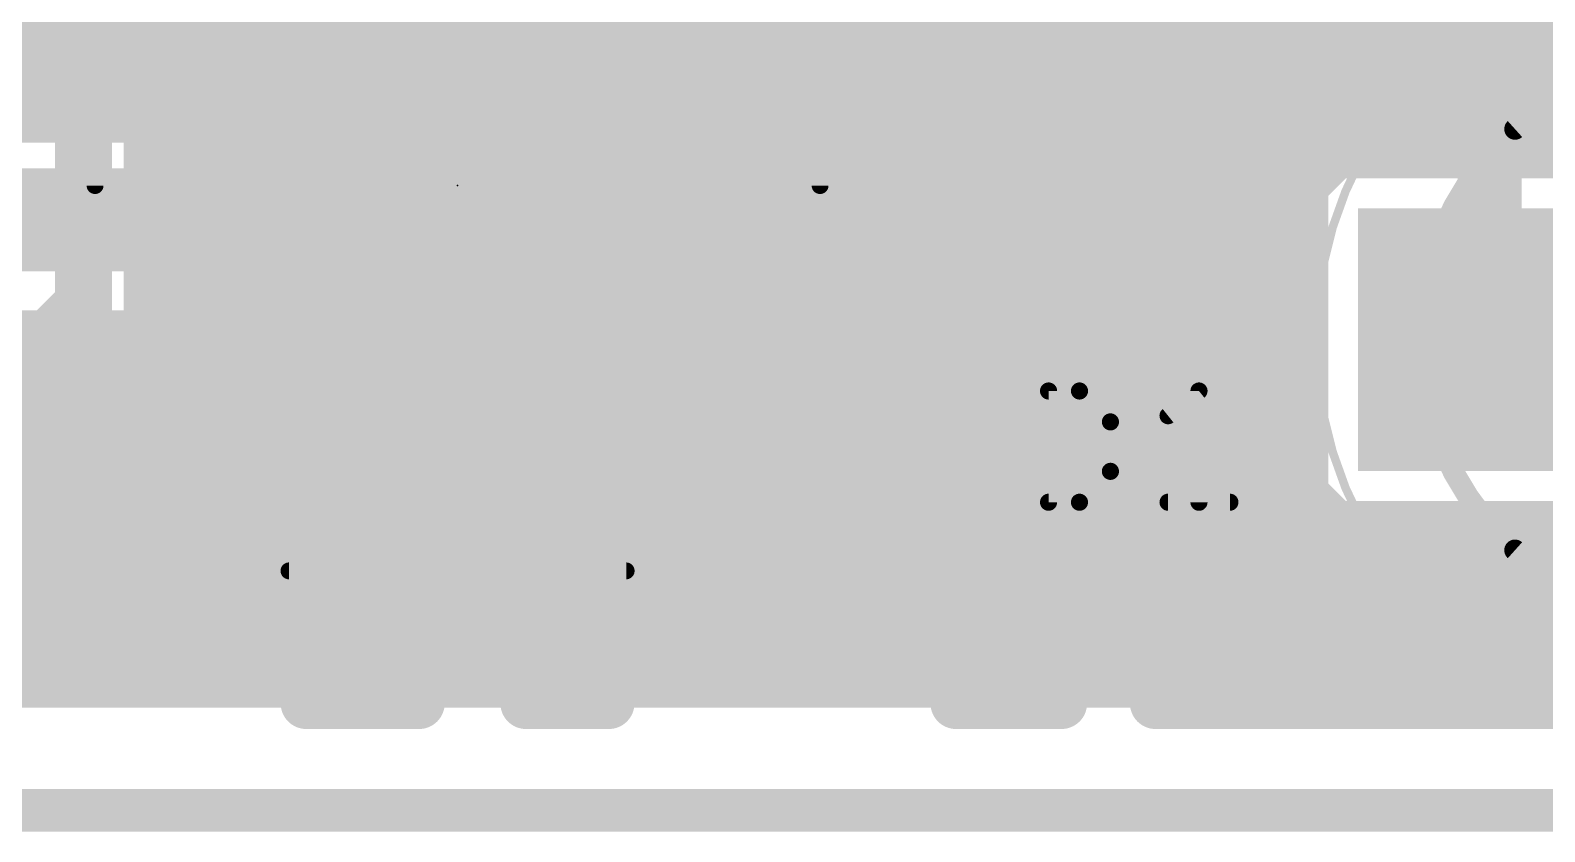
# Model space of a CAD drawing. Extents: x -1.3 to 57, y -0.1 to 23.2.
# Drawn here: x 23.35 to 32.33, y -0.13 to 4.63 of the extents above; entities that cross this region are included whole.
import ezdxf

# ---------------------------------------------------------------- set-up
doc = ezdxf.new("R2010")
doc.units = 0
for name, color, linetype in [('1', 12, 'CONTINUOUS'), ('16', 132, 'CONTINUOUS'), ('17', 110, 'CONTINUOUS'), ('18', 110, 'CONTINUOUS'), ('20', 31, 'CONTINUOUS'), ('21', 253, 'CONTINUOUS'), ('23', 53, 'CONTINUOUS'), ('25', 253, 'CONTINUOUS'), ('39', 12, 'CONTINUOUS'), ('51', 253, 'CONTINUOUS')]:
    doc.layers.add(name, color=color, linetype=linetype)

# ---------------------------------------------------------------- blocks, each defined once
blk = doc.blocks.new('SQUAREP')
blk.add_solid([(-0.5, -0.5), (0.5, -0.5), (-0.5, 0.5), (0.5, 0.5)])
blk = doc.blocks.new('RECT')
blk.add_solid([(-0.5, -0.5), (0.5, -0.5), (-0.5, 0.5), (0.5, 0.5)])
blk = doc.blocks.new('ROUNDV')
at = {"const_width": 0.5}
blk.add_lwpolyline([(0, -0.25, 1), (0, 0.25, 1), (0, -0.25)], format="xyb", dxfattribs=at)

msp = doc.modelspace()

# ---------------------------------------------------------------- linework, layer by layer
at = {"layer": '1'}
for points, const_width in [([(30.0228, 0.635), (30.0228, 10.033)], 0.3048), ([(29.464, 9.4742), (29.464, 0.635)], 0.3048), ([(31.5087, 6.7638), (31.5087, 3.9042)], 0.3048), ([(32.004, 6.223), (32.004, 2.794)], 0.381), ([(25.654, 5.021), (25.654, 4.1148)], 0.3048), ([(26.289, 0.635), (26.289, 5.021)], 0.3048), ([(20.8773, 4.572), (25.654, 4.572)], 0.3048), ([(26.289, 4.572), (29.464, 4.572)], 0.3048), ([(30.0228, 4.572), (31.5087, 4.572)], 0.3048), ([(21.1821, 4.2672), (25.654, 4.2672)], 0.3048), ([(26.289, 4.2672), (29.464, 4.2672)], 0.3048), ([(30.0228, 4.2672), (31.5087, 4.2672)], 0.3048), ([(25.654, 4.1148), (21.3345, 4.1148)], 0.3048), ([(26.289, 3.9624), (29.464, 3.9624)], 0.3048), ([(30.0228, 3.9624), (31.5087, 3.9624)], 0.3048), ([(31.0872, 3.9042), (30.8938, 3.7108)], 0.3048), ([(31.5087, 3.9042), (31.0872, 3.9042)], 0.3048), ([(30.8938, 3.7108), (30.8938, 1.8772)], 0.3048), ([(21.082, 3.5052), (26.6954, 3.5052)], 0.6096), ([(26.289, 3.6576), (29.464, 3.6576)], 0.3048), ([(26.6954, 3.5052), (26.7716, 3.429)], 0.6096), ([(30.0228, 3.6576), (30.8938, 3.6576)], 0.3048), ([(26.289, 3.3528), (29.464, 3.3528)], 0.3048), ([(30.0228, 3.3528), (30.8938, 3.3528)], 0.3048), ([(26.9728, 3.2976), (26.7794, 3.1042)], 0.3048), ([(28.6464, 3.2976), (26.9728, 3.2976)], 0.3048), ([(28.8398, 3.1042), (28.6464, 3.2976)], 0.3048), ([(26.7794, 3.1042), (26.7794, 0.635)], 0.3048), ([(28.8398, 0.635), (28.8398, 3.1042)], 0.3048), ([(26.289, 3.048), (26.7794, 3.048)], 0.3048), ([(28.8398, 3.048), (29.464, 3.048)], 0.3048), ([(30.0228, 3.048), (30.8938, 3.048)], 0.3048), ([(24.9858, 0.635), (24.9858, 2.8956)], 0.3048), ([(24.9858, 2.8956), (25.654, 2.8956)], 0.3048), ([(25.654, 2.8956), (25.654, 0.635)], 0.3048), ([(24.9858, 2.7432), (25.654, 2.7432)], 0.3048), ([(26.289, 2.7432), (26.7794, 2.7432)], 0.3048), ([(28.8398, 2.7432), (29.464, 2.7432)], 0.3048), ([(30.0228, 2.7432), (30.8938, 2.7432)], 0.3048), ([(24.9858, 2.4384), (25.654, 2.4384)], 0.3048), ([(26.289, 2.4384), (26.7794, 2.4384)], 0.3048), ([(28.8398, 2.4384), (29.464, 2.4384)], 0.3048), ([(30.0228, 2.4384), (30.8938, 2.4384)], 0.3048), ([(24.9858, 2.1336), (25.654, 2.1336)], 0.3048), ([(26.289, 2.1336), (26.7794, 2.1336)], 0.3048), ([(28.8398, 2.1336), (29.464, 2.1336)], 0.3048), ([(30.0228, 2.1336), (30.8938, 2.1336)], 0.3048), ([(24.9858, 1.8288), (25.654, 1.8288)], 0.3048), ([(26.289, 1.8288), (26.7794, 1.8288)], 0.3048), ([(28.8398, 1.8288), (29.464, 1.8288)], 0.3048), ([(30.0228, 1.8288), (30.9422, 1.8288)], 0.3048), ([(30.8938, 1.8772), (31.0872, 1.6838)], 0.3048), ([(31.0872, 1.6838), (32.766, 1.6838)], 0.3048), ([(24.9858, 1.524), (25.654, 1.524)], 0.3048), ([(26.289, 1.524), (26.7794, 1.524)], 0.3048), ([(28.8398, 1.524), (29.464, 1.524)], 0.3048), ([(30.0228, 1.524), (32.766, 1.524)], 0.3048), ([(24.9858, 1.2192), (25.654, 1.2192)], 0.3048), ([(26.289, 1.2192), (26.7794, 1.2192)], 0.3048), ([(28.8398, 1.2192), (29.464, 1.2192)], 0.3048), ([(30.0228, 1.2192), (32.766, 1.2192)], 0.3048), ([(24.9858, 0.9144), (25.654, 0.9144)], 0.3048), ([(26.289, 0.9144), (26.7794, 0.9144)], 0.3048), ([(28.8398, 0.9144), (29.464, 0.9144)], 0.3048), ([(30.0228, 0.9144), (32.766, 0.9144)], 0.3048), ([(25.654, 0.635), (24.9858, 0.635)], 0.3048), ([(26.7794, 0.635), (26.289, 0.635)], 0.3048), ([(29.464, 0.635), (28.8398, 0.635)], 0.3048), ([(32.766, 0.635), (30.0228, 0.635)], 0.3048)]:
    msp.add_lwpolyline(points, dxfattribs=dict(at, const_width=const_width))
for points, const_width in [([(25.654, 4.4958, 1), (25.654, 4.6482)], 0.1524), ([(26.289, 4.6482, 1), (26.289, 4.4958)], 0.1524), ([(29.464, 4.4958, 1), (29.464, 4.6482)], 0.1524), ([(30.0228, 4.6482, 1), (30.0228, 4.4958)], 0.1524), ([(31.5087, 4.4958, 1), (31.5087, 4.6482)], 0.1524), ([(25.654, 4.191, 1), (25.654, 4.3434)], 0.1524), ([(26.289, 4.3434, 1), (26.289, 4.191)], 0.1524), ([(29.464, 4.191, 1), (29.464, 4.3434)], 0.1524), ([(30.0228, 4.3434, 1), (30.0228, 4.191)], 0.1524), ([(31.5087, 4.191, 1), (31.5087, 4.3434)], 0.1524), ([(25.654, 4.0386, 1), (25.654, 4.191)], 0.1524), ([(25.5778, 4.1148, 1), (25.7302, 4.1148)], 0.1524), ([(26.289, 4.0386, 1), (26.289, 3.8862)], 0.1524), ([(29.464, 3.8862, 1), (29.464, 4.0386)], 0.1524), ([(30.0228, 4.0386, 1), (30.0228, 3.8862)], 0.1524), ([(31.0872, 3.9804, 1), (31.0872, 3.828)], 0.1524), ([(31.1411, 3.8503, 1), (31.0333, 3.9581)], 0.1524), ([(31.5087, 3.8862, 1), (31.5087, 4.0386)], 0.1524), ([(31.5087, 3.828, 1), (31.5087, 3.9804)], 0.1524), ([(31.4325, 3.9042, 1), (31.5849, 3.9042)], 0.1524), ([(30.97, 3.7108, 1), (30.8176, 3.7108)], 0.1524), ([(26.289, 3.7338, 1), (26.289, 3.5814)], 0.1524), ([(26.8032, 3.613, 1), (26.5876, 3.3974)], 0.3048), ([(26.6954, 3.3528, 1), (26.6954, 3.6576)], 0.3048), ([(29.464, 3.5814, 1), (29.464, 3.7338)], 0.1524), ([(30.0228, 3.7338, 1), (30.0228, 3.5814)], 0.1524), ([(30.8399, 3.7647, 1), (30.9477, 3.6569)], 0.1524), ([(30.8938, 3.5814, 1), (30.8938, 3.7338)], 0.1524), ([(26.6638, 3.3212, 1), (26.8794, 3.5368)], 0.3048), ([(26.289, 3.429, 1), (26.289, 3.2766)], 0.1524), ([(29.464, 3.2766, 1), (29.464, 3.429)], 0.1524), ([(30.0228, 3.429, 1), (30.0228, 3.2766)], 0.1524), ([(30.8938, 3.2766, 1), (30.8938, 3.429)], 0.1524), ([(26.9728, 3.3738, 1), (26.9728, 3.2214)], 0.1524), ([(27.0267, 3.2437, 1), (26.9189, 3.3515)], 0.1524), ([(28.7003, 3.3515, 1), (28.5925, 3.2437)], 0.1524), ([(28.6464, 3.2214, 1), (28.6464, 3.3738)], 0.1524), ([(26.8556, 3.1042, 1), (26.7032, 3.1042)], 0.1524), ([(26.7255, 3.1581, 1), (26.8333, 3.0503)], 0.1524), ([(28.916, 3.1042, 1), (28.7636, 3.1042)], 0.1524), ([(28.7859, 3.0503, 1), (28.8937, 3.1581)], 0.1524), ([(26.289, 3.1242, 1), (26.289, 2.9718)], 0.1524), ([(26.7794, 2.9718, 1), (26.7794, 3.1242)], 0.1524), ([(28.8398, 3.1242, 1), (28.8398, 2.9718)], 0.1524), ([(29.464, 2.9718, 1), (29.464, 3.1242)], 0.1524), ([(30.0228, 3.1242, 1), (30.0228, 2.9718)], 0.1524), ([(30.8938, 2.9718, 1), (30.8938, 3.1242)], 0.1524), ([(25.062, 2.8956, 1), (24.9096, 2.8956)], 0.1524), ([(24.9858, 2.9718, 1), (24.9858, 2.8194)], 0.1524), ([(25.7302, 2.8956, 1), (25.5778, 2.8956)], 0.1524), ([(25.654, 2.8194, 1), (25.654, 2.9718)], 0.1524), ([(24.9858, 2.8194, 1), (24.9858, 2.667)], 0.1524), ([(25.654, 2.667, 1), (25.654, 2.8194)], 0.1524), ([(26.289, 2.8194, 1), (26.289, 2.667)], 0.1524), ([(26.7794, 2.667, 1), (26.7794, 2.8194)], 0.1524), ([(28.8398, 2.8194, 1), (28.8398, 2.667)], 0.1524), ([(29.464, 2.667, 1), (29.464, 2.8194)], 0.1524), ([(30.0228, 2.8194, 1), (30.0228, 2.667)], 0.1524), ([(30.8938, 2.667, 1), (30.8938, 2.8194)], 0.1524), ([(31.9088, 2.794, 1), (32.0993, 2.794)], 0.1905), ([(24.9858, 2.5146, 1), (24.9858, 2.3622)], 0.1524), ([(25.654, 2.3622, 1), (25.654, 2.5146)], 0.1524), ([(26.289, 2.5146, 1), (26.289, 2.3622)], 0.1524), ([(26.7794, 2.3622, 1), (26.7794, 2.5146)], 0.1524), ([(28.8398, 2.5146, 1), (28.8398, 2.3622)], 0.1524), ([(29.464, 2.3622, 1), (29.464, 2.5146)], 0.1524), ([(30.0228, 2.5146, 1), (30.0228, 2.3622)], 0.1524), ([(30.8938, 2.3622, 1), (30.8938, 2.5146)], 0.1524), ([(24.9858, 2.2098, 1), (24.9858, 2.0574)], 0.1524), ([(25.654, 2.0574, 1), (25.654, 2.2098)], 0.1524), ([(26.289, 2.2098, 1), (26.289, 2.0574)], 0.1524), ([(26.7794, 2.0574, 1), (26.7794, 2.2098)], 0.1524), ([(28.8398, 2.2098, 1), (28.8398, 2.0574)], 0.1524), ([(29.464, 2.0574, 1), (29.464, 2.2098)], 0.1524), ([(30.0228, 2.2098, 1), (30.0228, 2.0574)], 0.1524), ([(30.8938, 2.0574, 1), (30.8938, 2.2098)], 0.1524), ([(24.9858, 1.905, 1), (24.9858, 1.7526)], 0.1524), ([(25.654, 1.7526, 1), (25.654, 1.905)], 0.1524), ([(26.289, 1.905, 1), (26.289, 1.7526)], 0.1524), ([(26.7794, 1.7526, 1), (26.7794, 1.905)], 0.1524), ([(28.8398, 1.905, 1), (28.8398, 1.7526)], 0.1524), ([(29.464, 1.7526, 1), (29.464, 1.905)], 0.1524), ([(30.0228, 1.905, 1), (30.0228, 1.7526)], 0.1524), ([(30.9477, 1.9311, 1), (30.8399, 1.8233)], 0.1524), ([(30.9422, 1.7526, 1), (30.9422, 1.905)], 0.1524), ([(30.8176, 1.8772, 1), (30.97, 1.8772)], 0.1524), ([(31.0872, 1.76, 1), (31.0872, 1.6076)], 0.1524), ([(31.0333, 1.6299, 1), (31.1411, 1.7377)], 0.1524), ([(24.9858, 1.6002, 1), (24.9858, 1.4478)], 0.1524), ([(25.654, 1.4478, 1), (25.654, 1.6002)], 0.1524), ([(26.289, 1.6002, 1), (26.289, 1.4478)], 0.1524), ([(26.7794, 1.4478, 1), (26.7794, 1.6002)], 0.1524), ([(28.8398, 1.6002, 1), (28.8398, 1.4478)], 0.1524), ([(29.464, 1.4478, 1), (29.464, 1.6002)], 0.1524), ([(30.0228, 1.6002, 1), (30.0228, 1.4478)], 0.1524), ([(24.9858, 1.2954, 1), (24.9858, 1.143)], 0.1524), ([(25.654, 1.143, 1), (25.654, 1.2954)], 0.1524), ([(26.289, 1.2954, 1), (26.289, 1.143)], 0.1524), ([(26.7794, 1.143, 1), (26.7794, 1.2954)], 0.1524), ([(28.8398, 1.2954, 1), (28.8398, 1.143)], 0.1524), ([(29.464, 1.143, 1), (29.464, 1.2954)], 0.1524), ([(30.0228, 1.2954, 1), (30.0228, 1.143)], 0.1524), ([(24.9858, 0.9906, 1), (24.9858, 0.8382)], 0.1524), ([(25.654, 0.8382, 1), (25.654, 0.9906)], 0.1524), ([(26.289, 0.9906, 1), (26.289, 0.8382)], 0.1524), ([(26.7794, 0.8382, 1), (26.7794, 0.9906)], 0.1524), ([(28.8398, 0.9906, 1), (28.8398, 0.8382)], 0.1524), ([(29.464, 0.8382, 1), (29.464, 0.9906)], 0.1524), ([(30.0228, 0.9906, 1), (30.0228, 0.8382)], 0.1524), ([(24.9858, 0.7112, 1), (24.9858, 0.5588)], 0.1524), ([(25.654, 0.5588, 1), (25.654, 0.7112)], 0.1524), ([(26.289, 0.7112, 1), (26.289, 0.5588)], 0.1524), ([(26.7794, 0.5588, 1), (26.7794, 0.7112)], 0.1524), ([(28.8398, 0.7112, 1), (28.8398, 0.5588)], 0.1524), ([(29.464, 0.5588, 1), (29.464, 0.7112)], 0.1524), ([(30.0228, 0.7112, 1), (30.0228, 0.5588)], 0.1524), ([(24.9096, 0.635, 1), (25.062, 0.635)], 0.1524), ([(25.5778, 0.635, 1), (25.7302, 0.635)], 0.1524), ([(26.2128, 0.635, 1), (26.3652, 0.635)], 0.1524), ([(26.7032, 0.635, 1), (26.8556, 0.635)], 0.1524), ([(28.7636, 0.635, 1), (28.916, 0.635)], 0.1524), ([(29.3878, 0.635, 1), (29.5402, 0.635)], 0.1524), ([(29.9466, 0.635, 1), (30.099, 0.635)], 0.1524)]:
    msp.add_lwpolyline(points, format="xyb", dxfattribs=dict(at, const_width=const_width))
at = {"layer": '16'}
for points, const_width in [([(23.622, 3.0226), (23.622, 7.366)], 0.254), ([(24.0538, 2.8437), (24.0538, 4.9022)], 0.3048), ([(24.0538, 4.572), (32.639, 4.572)], 0.3048), ([(24.0538, 4.2672), (32.639, 4.2672)], 0.3048), ([(24.0538, 3.9624), (32.639, 3.9624)], 0.3048), ([(31.0872, 3.9042), (30.8938, 3.7108)], 0.3048), ([(32.639, 3.9042), (31.0872, 3.9042)], 0.3048), ([(30.8938, 3.7108), (30.8938, 1.8772)], 0.3048), ([(24.0538, 3.6576), (30.8938, 3.6576)], 0.3048), ([(24.0538, 3.3528), (30.8938, 3.3528)], 0.3048), ([(22.7838, 2.1844), (23.622, 3.0226)], 0.254), ([(24.0538, 3.048), (30.8938, 3.048)], 0.3048), ([(22.9627, 1.7526), (24.0538, 2.8437)], 0.3048), ([(23.9533, 2.7432), (30.8938, 2.7432)], 0.3048), ([(23.6485, 2.4384), (30.8938, 2.4384)], 0.3048), ([(23.3437, 2.1336), (30.8938, 2.1336)], 0.3048), ([(23.0389, 1.8288), (30.9422, 1.8288)], 0.3048), ([(30.8938, 1.8772), (31.0872, 1.6838)], 0.3048), ([(31.0872, 1.6838), (32.639, 1.6838)], 0.3048), ([(2.4734, 1.524), (32.639, 1.524)], 0.3048), ([(2.4734, 1.2192), (32.639, 1.2192)], 0.3048), ([(0.5334, 0.9144), (32.639, 0.9144)], 0.3048), ([(32.639, 0.762), (0.5334, 0.762)], 0.3048)]:
    msp.add_lwpolyline(points, dxfattribs=dict(at, const_width=const_width))
for points, const_width in [([(24.0538, 4.6482, 1), (24.0538, 4.4958)], 0.1524), ([(24.0538, 4.3434, 1), (24.0538, 4.191)], 0.1524), ([(24.0538, 4.0386, 1), (24.0538, 3.8862)], 0.1524), ([(31.0872, 3.9804, 1), (31.0872, 3.828)], 0.1524), ([(31.1411, 3.8503, 1), (31.0333, 3.9581)], 0.1524), ([(30.97, 3.7108, 1), (30.8176, 3.7108)], 0.1524), ([(24.0538, 3.7338, 1), (24.0538, 3.5814)], 0.1524), ([(30.8399, 3.7647, 1), (30.9477, 3.6569)], 0.1524), ([(30.8938, 3.5814, 1), (30.8938, 3.7338)], 0.1524), ([(24.0538, 3.429, 1), (24.0538, 3.2766)], 0.1524), ([(30.8938, 3.2766, 1), (30.8938, 3.429)], 0.1524), ([(23.6669, 2.9777, 1), (23.5771, 3.0675)], 0.127), ([(24.0538, 3.1242, 1), (24.0538, 2.9718)], 0.1524), ([(30.8938, 2.9718, 1), (30.8938, 3.1242)], 0.1524), ([(23.5585, 3.0226, 1), (23.6855, 3.0226)], 0.127), ([(24.1077, 2.7899, 1), (23.9999, 2.8976)], 0.1524), ([(23.9533, 2.8194, 1), (23.9533, 2.667)], 0.1524), ([(23.9776, 2.8437, 1), (24.13, 2.8437)], 0.1524), ([(30.8938, 2.667, 1), (30.8938, 2.8194)], 0.1524), ([(23.6485, 2.5146, 1), (23.6485, 2.3622)], 0.1524), ([(30.8938, 2.3622, 1), (30.8938, 2.5146)], 0.1524), ([(23.3437, 2.2098, 1), (23.3437, 2.0574)], 0.1524), ([(30.8938, 2.0574, 1), (30.8938, 2.2098)], 0.1524), ([(30.9477, 1.9311, 1), (30.8399, 1.8233)], 0.1524), ([(30.9422, 1.7526, 1), (30.9422, 1.905)], 0.1524), ([(30.8176, 1.8772, 1), (30.97, 1.8772)], 0.1524), ([(31.0872, 1.76, 1), (31.0872, 1.6076)], 0.1524), ([(31.0333, 1.6299, 1), (31.1411, 1.7377)], 0.1524)]:
    msp.add_lwpolyline(points, format="xyb", dxfattribs=dict(at, const_width=const_width))
at = {"layer": '20', "const_width": 0.254}
msp.add_lwpolyline([(0, 0), (52, 0)], dxfattribs=at)
at = {"layer": '21', "const_width": 0.1}
for points in [[(28.0326, 5.7084), (28.0326, 3.7084)], [(23.7326, 5.6704), (23.7326, 3.7084)], [(24.8826, 1.4214), (26.8826, 1.4214)]]:
    msp.add_lwpolyline(points, dxfattribs=at)
at = {"layer": '21'}
for points, const_width in [([(34.394, 4.044, 0.3839), (32.154, 4.044)], 0.127), ([(32.1328, 4.0676, 1), (32.1752, 4.0204)], 0.0635), ([(23.7076, 3.7084, 1), (23.7576, 3.7084)], 0.05), ([(28.0076, 3.7084, 1), (28.0576, 3.7084)], 0.05), ([(30.574, 2.694, 1), (30.574, 2.894, 1), (30.574, 2.694)], 0.2), ([(32.154, 1.544, 0.3839), (34.394, 1.544)], 0.127), ([(32.1752, 1.5676, 1), (32.1328, 1.5204)], 0.0635), ([(24.8826, 1.4464, 1), (24.8826, 1.3964)], 0.05), ([(26.8826, 1.3964, 1), (26.8826, 1.4464)], 0.05)]:
    msp.add_lwpolyline(points, format="xyb", dxfattribs=dict(at, const_width=const_width))
at = {"layer": '23'}
msp.add_point((25.8826, 3.7084), dxfattribs=at)
at = {"layer": '25', "const_width": 0.1016}
for points in [[(29.3878, 1.8288), (29.3878, 2.4892)], [(29.3878, 2.4892), (29.5712, 2.4892)], [(30.0965, 2.3424), (30.2799, 2.4892)], [(30.2799, 2.4892), (30.2799, 1.8288)], [(29.7547, 2.3058), (29.7547, 2.0122)], [(29.5712, 1.8288), (29.3878, 1.8288)], [(30.0965, 1.8288), (30.4633, 1.8288)]]:
    msp.add_lwpolyline(points, dxfattribs=at)
at = {"layer": '25'}
for points, const_width in [([(29.4132, 2.4892, 1), (29.3624, 2.4892)], 0.0508), ([(29.3878, 2.5146, 1), (29.3878, 2.4638)], 0.0508), ([(29.7547, 2.3058, 0.4142), (29.5712, 2.4892)], 0.1016), ([(29.5712, 2.5146, 1), (29.5712, 2.4638)], 0.0508), ([(29.5712, 2.4638, 1), (29.5712, 2.5146)], 0.0508), ([(30.3053, 2.4892, 1), (30.2545, 2.4892)], 0.0508), ([(30.2958, 2.4694, 1), (30.264, 2.509)], 0.0508), ([(29.7801, 2.3058, 1), (29.7293, 2.3058)], 0.0508), ([(30.0806, 2.3623, 1), (30.1123, 2.3226)], 0.0508), ([(29.7293, 2.3058, 1), (29.7801, 2.3058)], 0.0508), ([(29.5712, 1.8288, 0.4142), (29.7547, 2.0122)], 0.1016), ([(29.7801, 2.0122, 1), (29.7293, 2.0122)], 0.0508), ([(29.7293, 2.0122, 1), (29.7801, 2.0122)], 0.0508), ([(29.3878, 1.8542, 1), (29.3878, 1.8034)], 0.0508), ([(29.3624, 1.8288, 1), (29.4132, 1.8288)], 0.0508), ([(29.5712, 1.8542, 1), (29.5712, 1.8034)], 0.0508), ([(29.5712, 1.8034, 1), (29.5712, 1.8542)], 0.0508), ([(30.0965, 1.8542, 1), (30.0965, 1.8034)], 0.0508), ([(30.2545, 1.8288, 1), (30.3053, 1.8288)], 0.0508), ([(30.4633, 1.8034, 1), (30.4633, 1.8542)], 0.0508)]:
    msp.add_lwpolyline(points, format="xyb", dxfattribs=dict(at, const_width=const_width))
at = {"layer": '39', "const_width": 0.05}
msp.add_lwpolyline([(33.274, 0.494, 1), (33.274, 5.094, 1), (33.274, 0.494)], format="xyb", dxfattribs=at)
at = {"layer": '51', "const_width": 0.2}
for points in [[(23.7326, 1.4214), (23.7326, 5.6704)], [(28.0326, 5.6704), (28.0326, 1.4214)], [(28.0326, 1.4214), (23.7326, 1.4214)]]:
    msp.add_lwpolyline(points, dxfattribs=at)
at = {"layer": '51'}
for points, const_width in [([(33.274, 1.114, 1), (33.274, 4.474, 1), (33.274, 1.114)], 0.127), ([(30.574, 2.694, 1), (30.574, 2.894, 1), (30.574, 2.694)], 0.2), ([(23.7326, 1.4714, 1), (23.7326, 1.3714)], 0.1), ([(23.6826, 1.4214, 1), (23.7826, 1.4214)], 0.1), ([(27.9826, 1.4214, 1), (28.0826, 1.4214)], 0.1), ([(28.0326, 1.3714, 1), (28.0326, 1.4714)], 0.1)]:
    msp.add_lwpolyline(points, format="xyb", dxfattribs=dict(at, const_width=const_width))

# ---------------------------------------------------------------- block references
at = {"layer": '1', "xscale": 2.2, "yscale": 1.4, "rotation": 90}
for p in [(23.9556, 1.8674), (27.8096, 1.8674)]:
    msp.add_blockref('RECT', p, dxfattribs=at)
at = {"layer": '17', "xscale": 1.56, "yscale": 1.56}
msp.add_blockref('SQUAREP', (32.004, 2.794), dxfattribs=at)
msp.add_blockref('SQUAREP', (32.004, 2.794), dxfattribs=at)
at = {"layer": '18', "xscale": 0.7064, "yscale": 0.7064}
msp.add_blockref('ROUNDV', (25.1206, 4.6228), dxfattribs=at)
msp.add_blockref('ROUNDV', (25.1206, 4.6228), dxfattribs=at)

doc.saveas('drawing.dxf')
